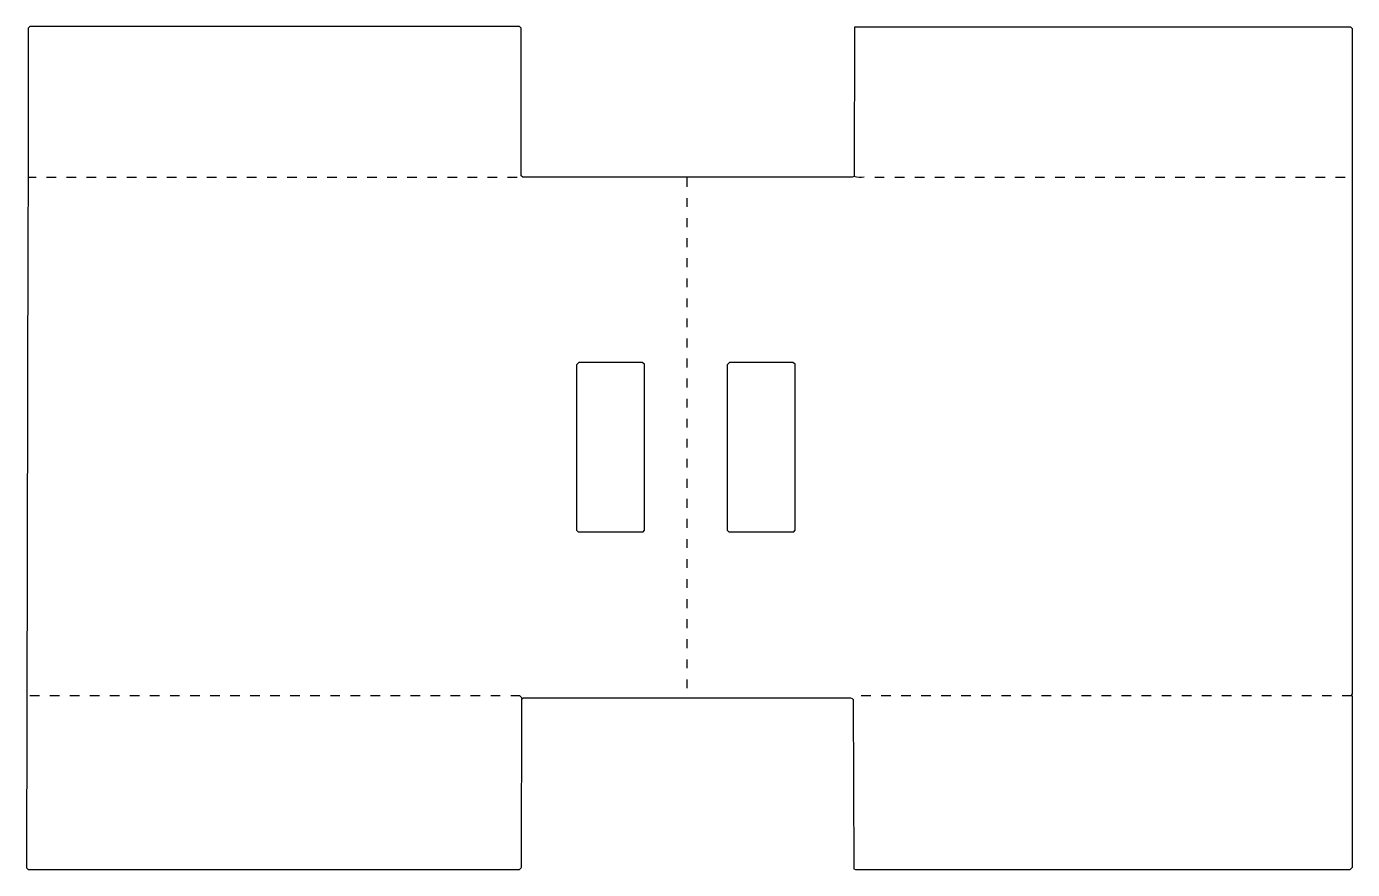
# Model space of a CAD drawing. Extents: x 85 to 1739, y 55 to 1106.
import ezdxf

# ---------------------------------------------------------------- set-up
doc = ezdxf.new("R2010")
doc.units = 0
doc.layers.get('0').update_dxf_attribs({"linetype": 'CONTINUOUS'})

msp = doc.modelspace()

# ---------------------------------------------------------------- linework, layer by layer
at = {"color": 250, "linetype": 'CONTINUOUS'}
msp.add_lwpolyline([(1130, 918, -0.096159), (1117, 919), (1116.1, 918.8), (1115, 918), (704, 918), (702, 920), (702, 1104), (700, 1106), (89, 1106), (87, 1104), (87, 918), (86.5, 844), (85, 57), (87, 55), (700, 55, 0.087411), (702.5, 58), (703, 268)], format="xyb", dxfattribs=at)
for points in [[(689, 272), (700, 272), (703, 269), (703, 268), (703.9, 268.2), (705, 269), (1113, 269), (1115, 268), (1116, 267), (1117, 56), (1119, 55), (1736, 55), (1739, 58), (1739, 271), (1738, 272), (1738.2, 272.9), (1739, 274), (1739, 1103), (1737, 1105), (1118, 1105), (1117.2, 919.9), (1117, 919)], [(87, 918), (97, 918)], [(110, 918), (122, 918)], [(135, 918), (147, 918)], [(160, 918), (172, 918)], [(185, 918), (197, 918)], [(210, 918), (222, 918)], [(235, 918), (247, 918)], [(260, 918), (272, 918)], [(285, 918), (297, 918)], [(310, 918), (322, 918)], [(335, 918), (347, 918)], [(360, 918), (372, 918)], [(385, 918), (397, 918)], [(410, 918), (422, 918)], [(435, 918), (447, 918)], [(460, 918), (472, 918)], [(485, 918), (497, 918)], [(510, 918), (522, 918)], [(535, 918), (547, 918)], [(560, 918), (572, 918)], [(585, 918), (597, 918)], [(610, 918), (622, 918)], [(635, 918), (647, 918)], [(660, 918), (672, 918)], [(685, 918), (697, 918)], [(909, 906), (909, 918)], [(1143, 918), (1155, 918)], [(1168, 918), (1180, 918)], [(1193, 918), (1205, 918)], [(1218, 918), (1230, 918)], [(1243, 918), (1255, 918)], [(1268, 918), (1280, 918)], [(1293, 918), (1305, 918)], [(1318, 918), (1330, 918)], [(1343, 918), (1355, 918)], [(1368, 918), (1380, 918)], [(1393, 918), (1405, 918)], [(1418, 918), (1430, 918)], [(1443, 918), (1455, 918)], [(1468, 918), (1480, 918)], [(1493, 918), (1505, 918)], [(1518, 918), (1530, 918)], [(1543, 918), (1555, 918)], [(1568, 918), (1580, 918)], [(1593, 918), (1605, 918)], [(1618, 918), (1630, 918)], [(1643, 918), (1655, 918)], [(1668, 918), (1680, 918)], [(1693, 918), (1705, 918)], [(1718, 918), (1730, 918)], [(909, 881), (909, 892)], [(909, 856), (909, 867)], [(909, 831), (909, 842)], [(909, 806), (909, 817)], [(909, 781), (909, 792)], [(909, 756), (909, 767)], [(909, 731), (909, 742)], [(909, 706), (909, 717)], [(854, 476), (856, 478), (856, 685), (853, 687), (774, 687), (772, 685), (771, 684), (771, 478), (773, 476), (854, 476)], [(909, 681), (909, 692)], [(1042, 476), (1044, 478), (1044, 685), (1041, 687), (962, 687), (960, 685), (959, 684), (959, 478), (961, 476), (1042, 476)], [(909, 656), (909, 667)], [(909, 631), (909, 642)], [(909, 606), (909, 617)], [(909, 581), (909, 592)], [(909, 556), (909, 567)], [(909, 531), (909, 542)], [(909, 506), (909, 517)], [(909, 481), (909, 492)], [(909, 456), (909, 467)], [(909, 431), (909, 442)], [(909, 406), (909, 417)], [(909, 381), (909, 392)], [(909, 356), (909, 367)], [(909, 331), (909, 342)], [(909, 306), (909, 317)], [(909, 281), (909, 292)], [(89, 272), (101, 272)], [(114, 272), (126, 272)], [(139, 272), (151, 272)], [(164, 272), (176, 272)], [(189, 272), (201, 272)], [(214, 272), (226, 272)], [(239, 272), (251, 272)], [(264, 272), (276, 272)], [(289, 272), (301, 272)], [(314, 272), (326, 272)], [(339, 272), (351, 272)], [(364, 272), (376, 272)], [(389, 272), (401, 272)], [(414, 272), (426, 272)], [(439, 272), (451, 272)], [(464, 272), (476, 272)], [(489, 272), (501, 272)], [(514, 272), (526, 272)], [(539, 272), (551, 272)], [(564, 272), (576, 272)], [(589, 272), (601, 272)], [(614, 272), (626, 272)], [(639, 272), (651, 272)], [(664, 272), (676, 272)], [(1126, 272), (1138, 272)], [(1151, 272), (1163, 272)], [(1176, 272), (1188, 272)], [(1201, 272), (1213, 272)], [(1226, 272), (1238, 272)], [(1251, 272), (1263, 272)], [(1276, 272), (1288, 272)], [(1301, 272), (1313, 272)], [(1326, 272), (1338, 272)], [(1351, 272), (1363, 272)], [(1376, 272), (1388, 272)], [(1401, 272), (1413, 272)], [(1426, 272), (1438, 272)], [(1451, 272), (1463, 272)], [(1476, 272), (1488, 272)], [(1501, 272), (1513, 272)], [(1526, 272), (1538, 272)], [(1551, 272), (1563, 272)], [(1576, 272), (1588, 272)], [(1601, 272), (1613, 272)], [(1626, 272), (1638, 272)], [(1651, 272), (1663, 272)], [(1676, 272), (1688, 272)], [(1701, 272), (1713, 272)], [(1726, 272), (1738, 272)]]:
    msp.add_lwpolyline(points, dxfattribs=at)

doc.saveas('drawing.dxf')
